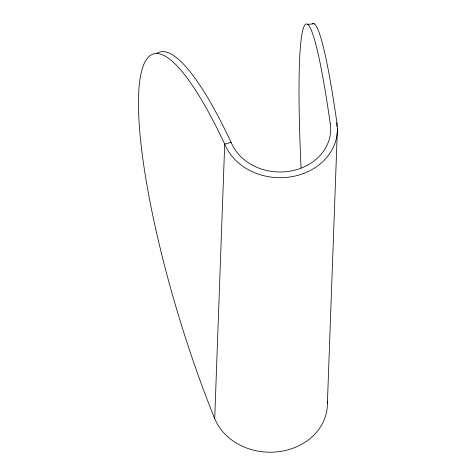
<?xml version="1.0" encoding="UTF-8"?>
<svg xmlns="http://www.w3.org/2000/svg" width="476" height="476" viewBox="0 0 476 476"><rect width="100%" height="100%" fill="white"/><g stroke="black" fill="none" stroke-linecap="round" stroke-linejoin="round"><path stroke-width="0.71" d="M214.706 418.612L224.708 144.097A259.539 51.985 73.1 0 0 138.593 95.295A259.539 51.985 73.1 0 0 214.706 418.612A57.953 49.076 2.1 0 0 280.525 451.421A57.953 49.076 2.1 0 0 327.333 401.22M231.086 142.395L224.708 144.097A57.953 49.076 2.1 0 0 292.835 176.513A57.953 49.076 2.1 0 0 336.895 122.713A259.539 19.457 85.2 0 0 312.452 23.711M336.764 126.42L336.895 122.713M327.405 403.226L337.407 128.71M307.585 24.359L314.255 23.8M231.003 142.187L233.466 147.233A51.229 43.381 2.1 0 0 291.282 170.955A51.229 43.381 2.1 0 0 330.683 128.698L330.225 123.272M301.046 167.998A259.539 19.457 85.2 0 1 330.219 123.427M156.741 53.496A259.539 51.985 73.1 0 1 231.003 142.128"/></g></svg>
